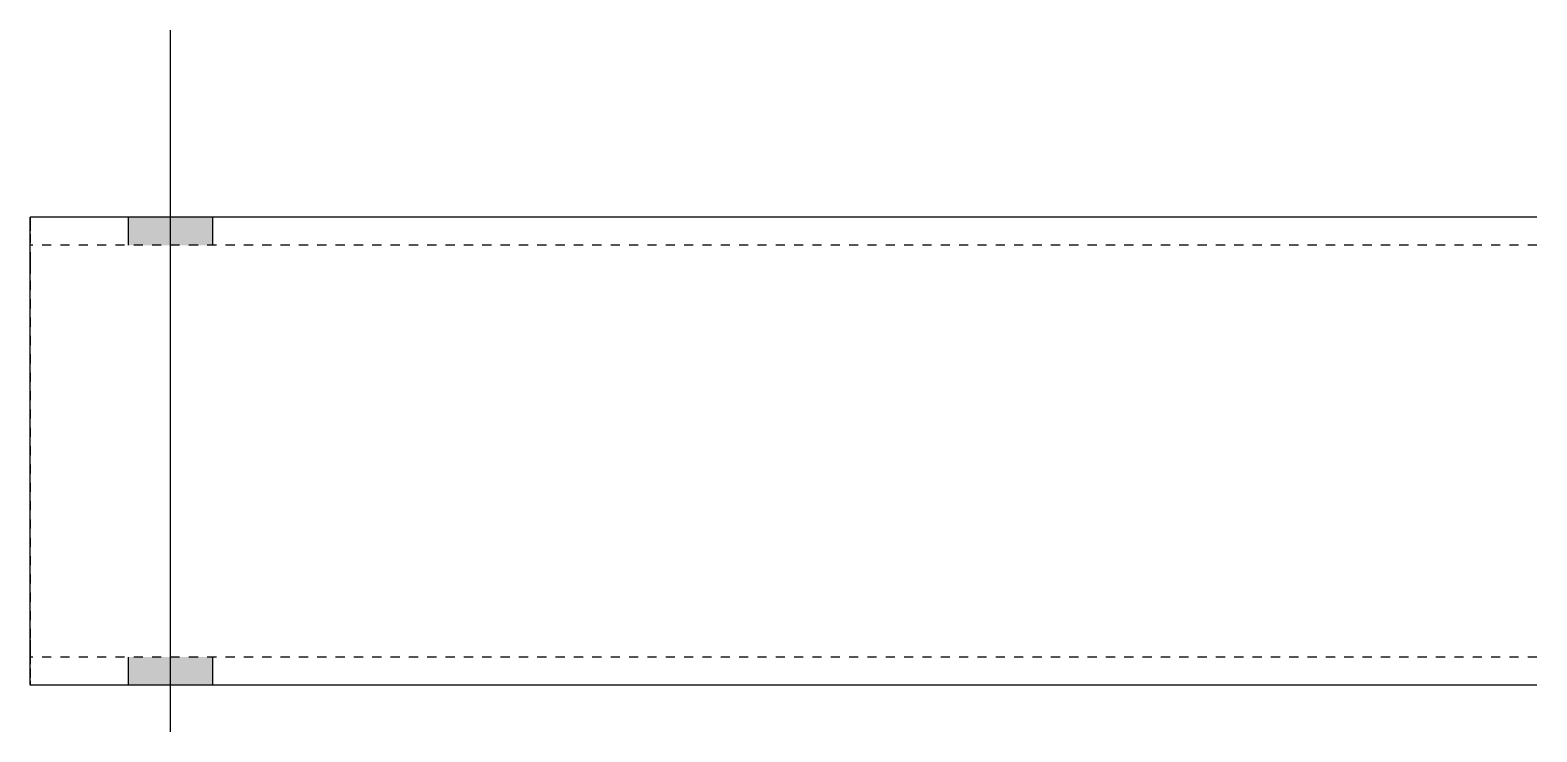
# Model space of a CAD drawing. Header units: millimetres. Extents: x 4 to 15344, y 4 to 217.
# Drawn here: x 10554.1 to 10876.1, y 6 to 156 of the extents above; entities that cross this region are included whole.
import ezdxf

# ---------------------------------------------------------------- set-up
doc = ezdxf.new("R2010")
doc.units = ezdxf.units.MM
doc.linetypes.add('DXK_LINE_DOT2', pattern=[3.9198, 1.9599, -1.9599])
doc.layers.add('STÅL', color=7, linetype='Continuous')

msp = doc.modelspace()

# ---------------------------------------------------------------- hatches: boundary and pattern name
at = {"layer": 'STÅL', "linetype": 'Continuous'}
for points in [[(10575.12, 110), (10593.12, 110), (10593.12, 116), (10575.12, 116)], [(10575.12, 110), (10593.12, 110), (10593.12, 116), (10575.12, 116)], [(10575.12, 16), (10593.12, 16), (10593.12, 22), (10575.12, 22)], [(10575.12, 16), (10593.12, 16), (10593.12, 22), (10575.12, 22)]]:
    msp.add_hatch(color=3, dxfattribs=at).paths.add_polyline_path(points)

# ---------------------------------------------------------------- linework, layer by layer
at = {"layer": 'STÅL', "color": 3, "linetype": 'Continuous'}
for p, q in [((10584.12, 6), (10584.12, 156)), ((10584.12, 6), (10584.12, 156)), ((10575.12, 110), (10575.12, 116)), ((10575.12, 110), (10575.12, 116)), ((10593.12, 110), (10593.12, 116)), ((10593.12, 110), (10593.12, 116)), ((10575.12, 16), (10575.12, 22)), ((10575.12, 16), (10575.12, 22)), ((10593.12, 16), (10593.12, 22)), ((10593.12, 16), (10593.12, 22))]:
    msp.add_line(p, q, dxfattribs=at)
at = {"layer": 'STÅL', "color": 2, "linetype": 'Continuous'}
for p, q in [((10876.12, 116), (10554.1, 116)), ((10554.1, 115.09), (10554.1, 116)), ((10554.1, 112.49), (10554.1, 115.09)), ((10554.1, 108.59), (10554.1, 112.49)), ((10554.1, 104), (10554.1, 108.59)), ((10554.1, 28), (10554.1, 104)), ((10554.1, 23.41), (10554.1, 28)), ((10554.1, 19.51), (10554.1, 23.41)), ((10554.1, 16.91), (10554.1, 19.51)), ((10554.1, 16), (10554.1, 16.91)), ((10876.12, 16), (10554.1, 16))]:
    msp.add_line(p, q, dxfattribs=at)
at = {"layer": 'STÅL', "color": 7, "linetype": 'DXK_LINE_DOT2'}
for p, q in [((10554.1, 116), (10554.12, 116)), ((10554.12, 116), (10554.12, 115.09)), ((10554.12, 115.09), (10554.12, 112.49)), ((10554.1, 110), (10554.12, 110)), ((10554.1, 109.54), (10554.1, 110)), ((10554.1, 108.59), (10554.1, 109.54)), ((10554.12, 112.49), (10554.12, 108.24)), ((10876.12, 110), (10554.12, 110)), ((10554.12, 109.54), (10554.12, 110)), ((10554.12, 108.59), (10554.12, 109.54)), ((10554.1, 108.24), (10554.1, 108.59)), ((10554.1, 106.3), (10554.1, 108.24)), ((10554.1, 106.3), (10554.1, 28)), ((10554.12, 106.3), (10554.12, 108.59)), ((10554.12, 108.24), (10554.12, 104)), ((10554.12, 106.3), (10554.12, 28)), ((10554.12, 25.7), (10554.12, 104)), ((10554.1, 28), (10554.1, 25.7)), ((10554.12, 25.7), (10554.12, 28)), ((10554.1, 25.7), (10554.1, 23.76)), ((10554.1, 23.76), (10554.1, 22.46)), ((10554.12, 23.76), (10554.12, 25.7)), ((10554.12, 25.7), (10554.12, 22.46)), ((10554.12, 22.46), (10554.12, 23.76)), ((10554.1, 22.46), (10554.1, 22)), ((10554.1, 22), (10554.12, 22)), ((10554.12, 22), (10554.12, 22.46)), ((10554.12, 22.46), (10554.12, 19.51)), ((10876.12, 22), (10554.12, 22)), ((10554.12, 19.51), (10554.12, 16.91)), ((10554.12, 16.91), (10554.12, 16)), ((10554.1, 16), (10554.12, 16))]:
    msp.add_line(p, q, dxfattribs=at)

doc.saveas('drawing.dxf')
